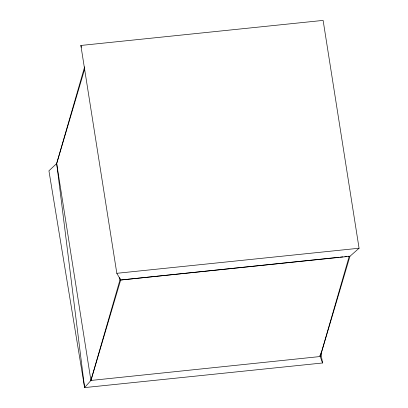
<?xml version="1.0" encoding="UTF-8"?>
<svg xmlns="http://www.w3.org/2000/svg" width="408" height="408" viewBox="0 0 408 408"><rect width="100%" height="100%" fill="white"/><g stroke="black" fill="none" stroke-linecap="round" stroke-linejoin="round"><path stroke-width="0.61" d="M320.877 352.93L322.529 362.987L84.599 387.6L56.676 163.531L84.635 66.856M84.624 69.197L56.676 163.531L48.929 170.825L84.599 387.6L90.913 380.455L119.927 280.107L119.534 277.593M349.942 256.285L120.666 280.005L116.821 273.304L80.866 45.461L323.121 20.4L359.071 248.237L349.942 256.285L320.249 356.526L90.913 380.455L120.666 280.005L120.467 278.746M116.821 273.304L359.071 248.237M119.927 280.107L339.145 257.234M340.41 257.101L342.944 256.836M344.842 256.637L346.739 256.443M348.004 256.311L349.268 256.178L320.249 356.526L322.529 362.987M80.866 45.461L81.442 47.287M56.676 163.531L90.913 380.455M320.249 356.526L320.05 355.266L320.249 356.526"/></g></svg>
